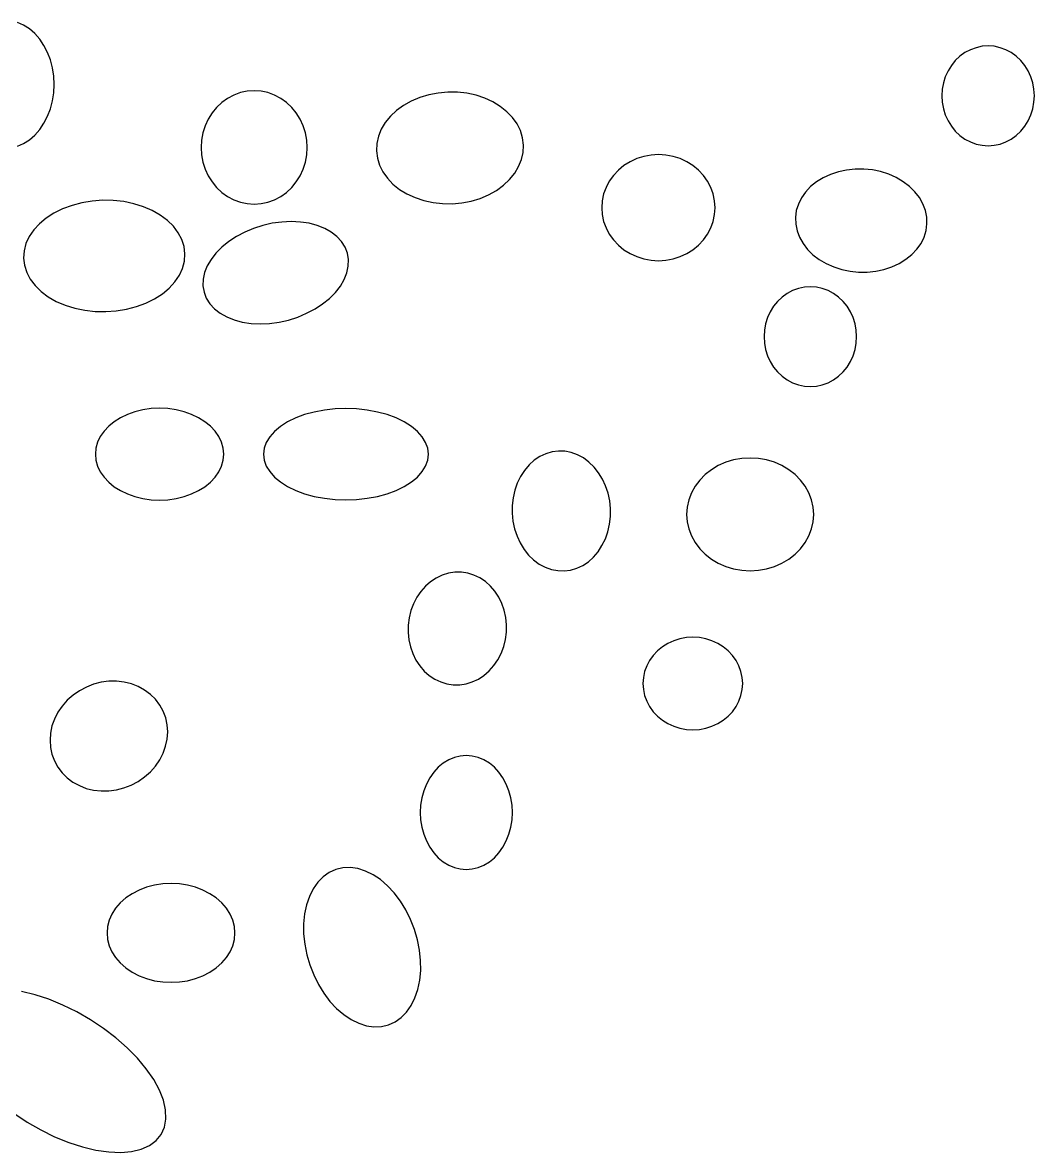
# Model space of a CAD drawing. Extents: x -1 to 217, y -22 to 302.
# Drawn here: x 166.98 to 178.19, y 33.92 to 46.44 of the extents above; entities that cross this region are included whole.
import ezdxf

# ---------------------------------------------------------------- set-up
doc = ezdxf.new("R2010")
doc.units = 0

msp = doc.modelspace()

# ---------------------------------------------------------------- linework, layer by layer
at = {"layer": 'ELLIPSES'}
for p, q in [((166.992, 46.406), (166.924, 46.436)), ((167.056, 46.365), (166.992, 46.406)), ((167.116, 46.314), (167.056, 46.365)), ((167.17, 46.253), (167.116, 46.314)), ((167.217, 46.183), (167.17, 46.253)), ((167.257, 46.106), (167.217, 46.183)), ((177.606, 46.173), (177.54, 46.158)), ((177.673, 46.177), (177.606, 46.173)), ((177.74, 46.173), (177.673, 46.177)), ((177.806, 46.158), (177.74, 46.173)), ((167.288, 46.023), (167.257, 46.106)), ((177.361, 46.063), (177.31, 46.015)), ((177.417, 46.103), (177.361, 46.063)), ((177.477, 46.135), (177.417, 46.103)), ((177.54, 46.158), (177.477, 46.135)), ((177.869, 46.135), (177.806, 46.158)), ((177.929, 46.103), (177.869, 46.135)), ((177.985, 46.063), (177.929, 46.103)), ((178.036, 46.015), (177.985, 46.063)), ((167.311, 45.935), (167.288, 46.023)), ((167.325, 45.844), (167.311, 45.935)), ((177.266, 45.961), (177.229, 45.901)), ((177.31, 46.015), (177.266, 45.961)), ((178.08, 45.961), (178.036, 46.015)), ((178.117, 45.901), (178.08, 45.961)), ((167.33, 45.752), (167.325, 45.844)), ((177.199, 45.836), (177.178, 45.768)), ((177.229, 45.901), (177.199, 45.836)), ((178.147, 45.836), (178.117, 45.901)), ((178.168, 45.768), (178.147, 45.836)), ((167.325, 45.659), (167.33, 45.752)), ((169.468, 45.676), (169.393, 45.66)), ((169.545, 45.681), (169.468, 45.676)), ((169.622, 45.676), (169.545, 45.681)), ((169.697, 45.66), (169.622, 45.676)), ((177.165, 45.697), (177.16, 45.625)), ((177.178, 45.768), (177.165, 45.697)), ((178.181, 45.697), (178.168, 45.768)), ((178.186, 45.625), (178.181, 45.697)), ((167.288, 45.481), (167.311, 45.568)), ((167.311, 45.568), (167.325, 45.659)), ((169.187, 45.551), (169.129, 45.497)), ((169.251, 45.597), (169.187, 45.551)), ((169.32, 45.633), (169.251, 45.597)), ((169.393, 45.66), (169.32, 45.633)), ((169.77, 45.633), (169.697, 45.66)), ((169.839, 45.597), (169.77, 45.633)), ((169.903, 45.551), (169.839, 45.597)), ((169.961, 45.497), (169.903, 45.551)), ((171.285, 45.567), (171.198, 45.519)), ((171.379, 45.607), (171.285, 45.567)), ((171.479, 45.637), (171.379, 45.607)), ((171.583, 45.656), (171.479, 45.637)), ((171.689, 45.666), (171.583, 45.656)), ((171.795, 45.665), (171.689, 45.666)), ((171.9, 45.653), (171.795, 45.665)), ((172.002, 45.631), (171.9, 45.653)), ((172.099, 45.599), (172.002, 45.631)), ((172.189, 45.558), (172.099, 45.599)), ((172.271, 45.507), (172.189, 45.558)), ((177.16, 45.625), (177.165, 45.553)), ((177.165, 45.553), (177.178, 45.482)), ((178.168, 45.482), (178.181, 45.553)), ((178.181, 45.553), (178.186, 45.625)), ((167.257, 45.398), (167.288, 45.481)), ((169.079, 45.435), (169.036, 45.367)), ((169.129, 45.497), (169.079, 45.435)), ((170.011, 45.435), (169.961, 45.497)), ((170.054, 45.367), (170.011, 45.435)), ((171.121, 45.462), (171.053, 45.399)), ((171.198, 45.519), (171.121, 45.462)), ((172.344, 45.449), (172.271, 45.507)), ((172.406, 45.385), (172.344, 45.449)), ((177.178, 45.482), (177.199, 45.413)), ((178.147, 45.413), (178.168, 45.482)), ((167.17, 45.251), (167.217, 45.321)), ((167.217, 45.321), (167.257, 45.398)), ((169.036, 45.367), (169.002, 45.293)), ((170.088, 45.293), (170.054, 45.367)), ((170.996, 45.329), (170.952, 45.255)), ((171.053, 45.399), (170.996, 45.329)), ((172.456, 45.314), (172.406, 45.385)), ((172.493, 45.239), (172.456, 45.314)), ((177.199, 45.413), (177.229, 45.349)), ((177.229, 45.349), (177.266, 45.288)), ((178.08, 45.288), (178.117, 45.349)), ((178.117, 45.349), (178.147, 45.413)), ((167.056, 45.138), (167.116, 45.19)), ((167.116, 45.19), (167.17, 45.251)), ((168.977, 45.216), (168.962, 45.135)), ((169.002, 45.293), (168.977, 45.216)), ((170.113, 45.216), (170.088, 45.293)), ((170.128, 45.135), (170.113, 45.216)), ((170.921, 45.177), (170.903, 45.097)), ((170.952, 45.255), (170.921, 45.177)), ((172.517, 45.16), (172.493, 45.239)), ((177.266, 45.288), (177.31, 45.234)), ((177.31, 45.234), (177.361, 45.186)), ((177.361, 45.186), (177.417, 45.146)), ((177.929, 45.146), (177.985, 45.186)), ((177.985, 45.186), (178.036, 45.234)), ((178.036, 45.234), (178.08, 45.288)), ((166.924, 45.068), (166.992, 45.097)), ((166.992, 45.097), (167.056, 45.138)), ((168.962, 45.135), (168.957, 45.053)), ((168.957, 45.053), (168.962, 44.971)), ((170.133, 45.053), (170.128, 45.135)), ((170.128, 44.971), (170.133, 45.053)), ((170.903, 45.097), (170.899, 45.016)), ((172.527, 45.08), (172.517, 45.16)), ((172.523, 44.999), (172.527, 45.08)), ((177.417, 45.146), (177.477, 45.114)), ((177.477, 45.114), (177.54, 45.091)), ((177.54, 45.091), (177.606, 45.077)), ((177.606, 45.077), (177.673, 45.072)), ((177.673, 45.072), (177.74, 45.077)), ((177.74, 45.077), (177.806, 45.091)), ((177.806, 45.091), (177.869, 45.114)), ((177.869, 45.114), (177.929, 45.146)), ((168.962, 44.971), (168.977, 44.891)), ((170.113, 44.891), (170.128, 44.971)), ((170.899, 45.016), (170.909, 44.936)), ((170.909, 44.936), (170.933, 44.857)), ((172.505, 44.919), (172.523, 44.999)), ((173.782, 44.929), (173.708, 44.895)), ((173.859, 44.954), (173.782, 44.929)), ((173.94, 44.969), (173.859, 44.954)), ((174.022, 44.974), (173.94, 44.969)), ((174.104, 44.969), (174.022, 44.974)), ((174.184, 44.954), (174.104, 44.969)), ((174.262, 44.929), (174.184, 44.954)), ((174.336, 44.895), (174.262, 44.929)), ((168.977, 44.891), (169.002, 44.813)), ((169.002, 44.813), (169.036, 44.739)), ((170.054, 44.739), (170.088, 44.813)), ((170.088, 44.813), (170.113, 44.891)), ((170.933, 44.857), (170.97, 44.782)), ((172.43, 44.767), (172.474, 44.841)), ((172.474, 44.841), (172.505, 44.919)), ((173.578, 44.802), (173.524, 44.744)), ((173.64, 44.853), (173.578, 44.802)), ((173.708, 44.895), (173.64, 44.853)), ((174.404, 44.853), (174.336, 44.895)), ((174.466, 44.802), (174.404, 44.853)), ((174.52, 44.744), (174.466, 44.802)), ((176.106, 44.803), (176.015, 44.784)), ((176.201, 44.813), (176.106, 44.803)), ((176.296, 44.813), (176.201, 44.813)), ((176.391, 44.804), (176.296, 44.813)), ((176.483, 44.785), (176.391, 44.804)), ((169.036, 44.739), (169.079, 44.671)), ((169.079, 44.671), (169.129, 44.609)), ((169.961, 44.609), (170.011, 44.671)), ((170.011, 44.671), (170.054, 44.739)), ((170.97, 44.782), (171.02, 44.712)), ((171.02, 44.712), (171.082, 44.647)), ((172.305, 44.634), (172.373, 44.697)), ((172.373, 44.697), (172.43, 44.767)), ((173.478, 44.68), (173.442, 44.611)), ((173.524, 44.744), (173.478, 44.68)), ((174.565, 44.68), (174.52, 44.744)), ((174.602, 44.611), (174.565, 44.68)), ((175.773, 44.672), (175.707, 44.619)), ((175.847, 44.717), (175.773, 44.672)), ((175.928, 44.755), (175.847, 44.717)), ((176.015, 44.784), (175.928, 44.755)), ((176.572, 44.756), (176.483, 44.785)), ((176.656, 44.719), (176.572, 44.756)), ((176.733, 44.674), (176.656, 44.719)), ((176.803, 44.621), (176.733, 44.674)), ((169.129, 44.609), (169.187, 44.555)), ((169.187, 44.555), (169.251, 44.51)), ((169.839, 44.51), (169.903, 44.555)), ((169.903, 44.555), (169.961, 44.609)), ((171.082, 44.647), (171.155, 44.589)), ((171.155, 44.589), (171.237, 44.539)), ((172.141, 44.529), (172.228, 44.577)), ((172.228, 44.577), (172.305, 44.634)), ((173.442, 44.611), (173.415, 44.539)), ((174.628, 44.539), (174.602, 44.611)), ((175.651, 44.559), (175.606, 44.495)), ((175.707, 44.619), (175.651, 44.559)), ((176.863, 44.562), (176.803, 44.621)), ((176.913, 44.497), (176.863, 44.562)), ((167.638, 44.441), (167.528, 44.412)), ((167.752, 44.46), (167.638, 44.441)), ((167.869, 44.468), (167.752, 44.46)), ((167.985, 44.466), (167.869, 44.468)), ((168.1, 44.453), (167.985, 44.466)), ((168.212, 44.43), (168.1, 44.453)), ((168.318, 44.397), (168.212, 44.43)), ((169.251, 44.51), (169.32, 44.473)), ((169.32, 44.473), (169.393, 44.447)), ((169.393, 44.447), (169.468, 44.431)), ((169.468, 44.431), (169.545, 44.425)), ((169.545, 44.425), (169.622, 44.431)), ((169.622, 44.431), (169.697, 44.447)), ((169.697, 44.447), (169.77, 44.473)), ((169.77, 44.473), (169.839, 44.51)), ((171.237, 44.539), (171.327, 44.497)), ((171.327, 44.497), (171.424, 44.465)), ((171.424, 44.465), (171.526, 44.443)), ((171.526, 44.443), (171.631, 44.431)), ((171.631, 44.431), (171.737, 44.43)), ((171.737, 44.43), (171.843, 44.44)), ((171.843, 44.44), (171.947, 44.46)), ((171.947, 44.46), (172.047, 44.489)), ((172.047, 44.489), (172.141, 44.529)), ((173.399, 44.463), (173.394, 44.386)), ((173.415, 44.539), (173.399, 44.463)), ((174.644, 44.463), (174.628, 44.539)), ((174.65, 44.386), (174.644, 44.463)), ((175.572, 44.425), (175.549, 44.353)), ((175.606, 44.495), (175.572, 44.425)), ((176.951, 44.428), (176.913, 44.497)), ((176.978, 44.356), (176.951, 44.428)), ((167.328, 44.326), (167.241, 44.271)), ((167.424, 44.374), (167.328, 44.326)), ((167.528, 44.412), (167.424, 44.374)), ((168.416, 44.355), (168.318, 44.397)), ((168.505, 44.304), (168.416, 44.355)), ((168.584, 44.245), (168.505, 44.304)), ((173.394, 44.386), (173.399, 44.31)), ((173.399, 44.31), (173.415, 44.234)), ((174.628, 44.234), (174.644, 44.31)), ((174.644, 44.31), (174.65, 44.386)), ((175.549, 44.353), (175.539, 44.279)), ((176.993, 44.282), (176.978, 44.356)), ((167.166, 44.208), (167.103, 44.139)), ((167.241, 44.271), (167.166, 44.208)), ((168.651, 44.18), (168.584, 44.245)), ((168.704, 44.109), (168.651, 44.18)), ((169.641, 44.189), (169.538, 44.157)), ((169.746, 44.213), (169.641, 44.189)), ((169.851, 44.227), (169.746, 44.213)), ((169.955, 44.232), (169.851, 44.227)), ((170.057, 44.227), (169.955, 44.232)), ((170.153, 44.213), (170.057, 44.227)), ((170.244, 44.189), (170.153, 44.213)), ((170.326, 44.156), (170.244, 44.189)), ((173.415, 44.234), (173.442, 44.162)), ((174.602, 44.162), (174.628, 44.234)), ((175.539, 44.279), (175.542, 44.204)), ((175.542, 44.204), (175.557, 44.13)), ((176.986, 44.133), (176.996, 44.207)), ((176.996, 44.207), (176.993, 44.282)), ((167.053, 44.066), (167.017, 43.988)), ((167.103, 44.139), (167.053, 44.066)), ((168.744, 44.034), (168.704, 44.109)), ((169.348, 44.067), (169.263, 44.011)), ((169.44, 44.116), (169.348, 44.067)), ((169.538, 44.157), (169.44, 44.116)), ((170.399, 44.115), (170.326, 44.156)), ((170.462, 44.066), (170.399, 44.115)), ((170.513, 44.01), (170.462, 44.066)), ((173.442, 44.162), (173.478, 44.093)), ((173.478, 44.093), (173.524, 44.029)), ((174.52, 44.029), (174.565, 44.093)), ((174.565, 44.093), (174.602, 44.162)), ((175.557, 44.13), (175.584, 44.058)), ((175.584, 44.058), (175.623, 43.989)), ((176.93, 43.991), (176.964, 44.061)), ((176.964, 44.061), (176.986, 44.133)), ((167.017, 43.988), (166.997, 43.909)), ((168.769, 43.955), (168.744, 44.034)), ((168.778, 43.875), (168.769, 43.955)), ((169.187, 43.95), (169.122, 43.883)), ((169.263, 44.011), (169.187, 43.95)), ((170.551, 43.948), (170.513, 44.01)), ((170.577, 43.882), (170.551, 43.948)), ((173.524, 44.029), (173.578, 43.971)), ((173.578, 43.971), (173.64, 43.92)), ((173.64, 43.92), (173.708, 43.878)), ((174.336, 43.878), (174.404, 43.92)), ((174.404, 43.92), (174.466, 43.971)), ((174.466, 43.971), (174.52, 44.029)), ((175.623, 43.989), (175.673, 43.924)), ((175.673, 43.924), (175.733, 43.865)), ((176.828, 43.867), (176.884, 43.927)), ((176.884, 43.927), (176.93, 43.991)), ((166.997, 43.909), (166.991, 43.828)), ((166.991, 43.828), (167.001, 43.748)), ((168.773, 43.794), (168.778, 43.875)), ((169.067, 43.813), (169.025, 43.741)), ((169.122, 43.883), (169.067, 43.813)), ((170.589, 43.811), (170.577, 43.882)), ((170.587, 43.739), (170.589, 43.811)), ((173.708, 43.878), (173.782, 43.844)), ((173.782, 43.844), (173.859, 43.819)), ((173.859, 43.819), (173.94, 43.804)), ((173.94, 43.804), (174.022, 43.799)), ((174.022, 43.799), (174.104, 43.804)), ((174.104, 43.804), (174.184, 43.819)), ((174.184, 43.819), (174.262, 43.844)), ((174.262, 43.844), (174.336, 43.878)), ((175.733, 43.865), (175.802, 43.812)), ((175.802, 43.812), (175.879, 43.767)), ((176.689, 43.768), (176.763, 43.814)), ((176.763, 43.814), (176.828, 43.867)), ((167.001, 43.748), (167.026, 43.669)), ((168.717, 43.637), (168.752, 43.714)), ((168.752, 43.714), (168.773, 43.794)), ((169.025, 43.741), (168.996, 43.667)), ((170.571, 43.665), (170.587, 43.739)), ((175.879, 43.767), (175.963, 43.73)), ((175.963, 43.73), (176.052, 43.701)), ((176.052, 43.701), (176.145, 43.682)), ((176.145, 43.682), (176.239, 43.673)), ((176.239, 43.673), (176.335, 43.673)), ((176.335, 43.673), (176.429, 43.683)), ((176.429, 43.683), (176.52, 43.702)), ((176.52, 43.702), (176.607, 43.731)), ((176.607, 43.731), (176.689, 43.768)), ((167.026, 43.669), (167.065, 43.594)), ((167.065, 43.594), (167.119, 43.523)), ((168.604, 43.494), (168.667, 43.563)), ((168.667, 43.563), (168.717, 43.637)), ((168.98, 43.593), (168.978, 43.52)), ((168.996, 43.667), (168.98, 43.593)), ((170.5, 43.518), (170.542, 43.591)), ((170.542, 43.591), (170.571, 43.665)), ((167.119, 43.523), (167.185, 43.457)), ((167.185, 43.457), (167.264, 43.399)), ((168.442, 43.376), (168.528, 43.432)), ((168.528, 43.432), (168.604, 43.494)), ((168.978, 43.52), (168.99, 43.45)), ((168.99, 43.45), (169.015, 43.383)), ((170.379, 43.382), (170.445, 43.448)), ((170.445, 43.448), (170.5, 43.518)), ((175.448, 43.436), (175.392, 43.396)), ((175.508, 43.468), (175.448, 43.436)), ((175.572, 43.491), (175.508, 43.468)), ((175.638, 43.506), (175.572, 43.491)), ((175.704, 43.51), (175.638, 43.506)), ((175.771, 43.506), (175.704, 43.51)), ((175.837, 43.491), (175.771, 43.506)), ((175.901, 43.468), (175.837, 43.491)), ((175.961, 43.436), (175.901, 43.468)), ((176.017, 43.396), (175.961, 43.436)), ((167.264, 43.399), (167.353, 43.348)), ((167.353, 43.348), (167.452, 43.306)), ((167.452, 43.306), (167.558, 43.273)), ((168.242, 43.291), (168.346, 43.329)), ((168.346, 43.329), (168.442, 43.376)), ((169.015, 43.383), (169.054, 43.322)), ((169.054, 43.322), (169.105, 43.266)), ((170.219, 43.264), (170.303, 43.32)), ((170.303, 43.32), (170.379, 43.382)), ((175.342, 43.348), (175.298, 43.294)), ((175.392, 43.396), (175.342, 43.348)), ((176.067, 43.348), (176.017, 43.396)), ((176.111, 43.294), (176.067, 43.348)), ((167.558, 43.273), (167.669, 43.25)), ((167.669, 43.25), (167.784, 43.237)), ((167.784, 43.237), (167.901, 43.235)), ((167.901, 43.235), (168.017, 43.243)), ((168.017, 43.243), (168.132, 43.262)), ((168.132, 43.262), (168.242, 43.291)), ((169.105, 43.266), (169.168, 43.217)), ((169.168, 43.217), (169.241, 43.176)), ((169.241, 43.176), (169.323, 43.143)), ((169.926, 43.142), (170.028, 43.175)), ((170.028, 43.175), (170.126, 43.216)), ((170.126, 43.216), (170.219, 43.264)), ((175.231, 43.169), (175.209, 43.101)), ((175.261, 43.234), (175.231, 43.169)), ((175.298, 43.294), (175.261, 43.234)), ((176.148, 43.234), (176.111, 43.294)), ((176.178, 43.169), (176.148, 43.234)), ((176.2, 43.101), (176.178, 43.169)), ((169.323, 43.143), (169.413, 43.119)), ((169.413, 43.119), (169.51, 43.104)), ((169.51, 43.104), (169.611, 43.099)), ((169.611, 43.099), (169.716, 43.104)), ((169.716, 43.104), (169.821, 43.118)), ((169.821, 43.118), (169.926, 43.142)), ((175.209, 43.101), (175.196, 43.03)), ((176.213, 43.03), (176.2, 43.101)), ((175.196, 43.03), (175.192, 42.958)), ((175.192, 42.958), (175.196, 42.886)), ((176.217, 42.958), (176.213, 43.03)), ((176.213, 42.886), (176.217, 42.958)), ((175.196, 42.886), (175.209, 42.815)), ((175.209, 42.815), (175.231, 42.746)), ((176.178, 42.746), (176.2, 42.815)), ((176.2, 42.815), (176.213, 42.886)), ((175.231, 42.746), (175.261, 42.682)), ((175.261, 42.682), (175.298, 42.621)), ((176.111, 42.621), (176.148, 42.682)), ((176.148, 42.682), (176.178, 42.746)), ((175.298, 42.621), (175.342, 42.567)), ((175.342, 42.567), (175.392, 42.519)), ((176.017, 42.519), (176.067, 42.567)), ((176.067, 42.567), (176.111, 42.621)), ((175.392, 42.519), (175.448, 42.479)), ((175.448, 42.479), (175.508, 42.447)), ((175.508, 42.447), (175.572, 42.424)), ((175.572, 42.424), (175.638, 42.41)), ((175.771, 42.41), (175.837, 42.424)), ((175.837, 42.424), (175.901, 42.447)), ((175.901, 42.447), (175.961, 42.479)), ((175.961, 42.479), (176.017, 42.519)), ((175.638, 42.41), (175.704, 42.405)), ((175.704, 42.405), (175.771, 42.41)), ((168.065, 42.06), (167.995, 42.016)), ((168.142, 42.097), (168.065, 42.06)), ((168.225, 42.126), (168.142, 42.097)), ((168.313, 42.148), (168.225, 42.126)), ((168.405, 42.161), (168.313, 42.148)), ((168.497, 42.165), (168.405, 42.161)), ((168.59, 42.161), (168.497, 42.165)), ((168.681, 42.148), (168.59, 42.161)), ((168.769, 42.126), (168.681, 42.148)), ((168.852, 42.097), (168.769, 42.126)), ((168.93, 42.06), (168.852, 42.097)), ((169, 42.016), (168.93, 42.06)), ((170.005, 42.057), (169.915, 42.014)), ((170.104, 42.094), (170.005, 42.057)), ((170.211, 42.123), (170.104, 42.094)), ((170.325, 42.144), (170.211, 42.123)), ((170.442, 42.157), (170.325, 42.144)), ((170.561, 42.162), (170.442, 42.157)), ((170.68, 42.157), (170.561, 42.162)), ((170.797, 42.144), (170.68, 42.157)), ((170.911, 42.123), (170.797, 42.144)), ((171.018, 42.094), (170.911, 42.123)), ((171.117, 42.057), (171.018, 42.094)), ((171.207, 42.014), (171.117, 42.057)), ((167.934, 41.966), (167.882, 41.911)), ((167.995, 42.016), (167.934, 41.966)), ((169.061, 41.966), (169, 42.016)), ((169.112, 41.911), (169.061, 41.966)), ((169.836, 41.964), (169.77, 41.909)), ((169.915, 42.014), (169.836, 41.964)), ((171.286, 41.964), (171.207, 42.014)), ((171.352, 41.909), (171.286, 41.964)), ((167.841, 41.851), (167.811, 41.788)), ((167.882, 41.911), (167.841, 41.851)), ((169.154, 41.851), (169.112, 41.911)), ((169.183, 41.788), (169.154, 41.851)), ((169.717, 41.849), (169.679, 41.787)), ((169.77, 41.909), (169.717, 41.849)), ((171.405, 41.849), (171.352, 41.909)), ((171.443, 41.787), (171.405, 41.849)), ((167.793, 41.722), (167.787, 41.656)), ((167.811, 41.788), (167.793, 41.722)), ((169.202, 41.722), (169.183, 41.788)), ((169.208, 41.656), (169.202, 41.722)), ((169.655, 41.722), (169.647, 41.656)), ((169.679, 41.787), (169.655, 41.722)), ((171.467, 41.722), (171.443, 41.787)), ((171.475, 41.656), (171.467, 41.722)), ((172.844, 41.681), (172.775, 41.661)), ((172.915, 41.69), (172.844, 41.681)), ((172.986, 41.688), (172.915, 41.69)), ((173.057, 41.674), (172.986, 41.688)), ((173.126, 41.649), (173.057, 41.674)), ((167.787, 41.656), (167.793, 41.59)), ((167.793, 41.59), (167.811, 41.524)), ((169.183, 41.524), (169.202, 41.59)), ((169.202, 41.59), (169.208, 41.656)), ((169.647, 41.656), (169.655, 41.59)), ((169.655, 41.59), (169.679, 41.525)), ((171.443, 41.525), (171.467, 41.59)), ((171.467, 41.59), (171.475, 41.656)), ((172.647, 41.588), (172.59, 41.537)), ((172.709, 41.63), (172.647, 41.588)), ((172.775, 41.661), (172.709, 41.63)), ((173.191, 41.614), (173.126, 41.649)), ((173.253, 41.569), (173.191, 41.614)), ((173.309, 41.514), (173.253, 41.569)), ((174.768, 41.566), (174.685, 41.53)), ((174.855, 41.592), (174.768, 41.566)), ((174.946, 41.608), (174.855, 41.592)), ((175.038, 41.613), (174.946, 41.608)), ((175.13, 41.608), (175.038, 41.613)), ((175.22, 41.592), (175.13, 41.608)), ((175.307, 41.566), (175.22, 41.592)), ((175.39, 41.53), (175.307, 41.566)), ((167.811, 41.524), (167.841, 41.461)), ((167.841, 41.461), (167.882, 41.401)), ((169.112, 41.401), (169.154, 41.461)), ((169.154, 41.461), (169.183, 41.524)), ((169.679, 41.525), (169.717, 41.463)), ((169.717, 41.463), (169.77, 41.403)), ((171.352, 41.403), (171.405, 41.463)), ((171.405, 41.463), (171.443, 41.525)), ((172.539, 41.477), (172.495, 41.41)), ((172.59, 41.537), (172.539, 41.477)), ((173.359, 41.451), (173.309, 41.514)), ((173.402, 41.381), (173.359, 41.451)), ((174.54, 41.43), (174.479, 41.369)), ((174.609, 41.484), (174.54, 41.43)), ((174.685, 41.53), (174.609, 41.484)), ((175.467, 41.484), (175.39, 41.53)), ((175.536, 41.43), (175.467, 41.484)), ((175.597, 41.369), (175.536, 41.43)), ((167.882, 41.401), (167.934, 41.346)), ((167.934, 41.346), (167.995, 41.296)), ((167.995, 41.296), (168.065, 41.252)), ((168.93, 41.252), (169, 41.296)), ((169, 41.296), (169.061, 41.346)), ((169.061, 41.346), (169.112, 41.401)), ((169.77, 41.403), (169.836, 41.348)), ((169.836, 41.348), (169.915, 41.298)), ((169.915, 41.298), (170.005, 41.255)), ((171.117, 41.255), (171.207, 41.298)), ((171.207, 41.298), (171.286, 41.348)), ((171.286, 41.348), (171.352, 41.403)), ((172.459, 41.336), (172.431, 41.257)), ((172.495, 41.41), (172.459, 41.336)), ((173.437, 41.304), (173.402, 41.381)), ((173.464, 41.223), (173.437, 41.304)), ((174.428, 41.301), (174.387, 41.228)), ((174.479, 41.369), (174.428, 41.301)), ((175.648, 41.301), (175.597, 41.369)), ((175.689, 41.228), (175.648, 41.301)), ((168.065, 41.252), (168.142, 41.215)), ((168.142, 41.215), (168.225, 41.186)), ((168.225, 41.186), (168.313, 41.164)), ((168.681, 41.164), (168.769, 41.186)), ((168.769, 41.186), (168.852, 41.215)), ((168.852, 41.215), (168.93, 41.252)), ((170.005, 41.255), (170.104, 41.218)), ((170.104, 41.218), (170.211, 41.189)), ((170.211, 41.189), (170.325, 41.168)), ((170.325, 41.168), (170.442, 41.155)), ((170.68, 41.155), (170.797, 41.168)), ((170.797, 41.168), (170.911, 41.189)), ((170.911, 41.189), (171.018, 41.218)), ((171.018, 41.218), (171.117, 41.255)), ((172.412, 41.173), (172.403, 41.088)), ((172.431, 41.257), (172.412, 41.173)), ((173.482, 41.139), (173.464, 41.223)), ((174.387, 41.228), (174.357, 41.151)), ((175.718, 41.151), (175.689, 41.228)), ((168.313, 41.164), (168.405, 41.151)), ((168.405, 41.151), (168.497, 41.147)), ((168.497, 41.147), (168.59, 41.151)), ((168.59, 41.151), (168.681, 41.164)), ((170.442, 41.155), (170.561, 41.15)), ((170.561, 41.15), (170.68, 41.155)), ((172.403, 41.088), (172.402, 41.001)), ((173.491, 41.053), (173.482, 41.139)), ((173.49, 40.966), (173.491, 41.053)), ((174.339, 41.071), (174.333, 40.989)), ((174.357, 41.151), (174.339, 41.071)), ((175.736, 41.071), (175.718, 41.151)), ((175.742, 40.989), (175.736, 41.071)), ((172.402, 41.001), (172.411, 40.915)), ((173.48, 40.88), (173.49, 40.966)), ((174.333, 40.989), (174.339, 40.908)), ((175.736, 40.908), (175.742, 40.989)), ((172.411, 40.915), (172.429, 40.83)), ((172.429, 40.83), (172.456, 40.749)), ((173.434, 40.717), (173.461, 40.797)), ((173.461, 40.797), (173.48, 40.88)), ((174.339, 40.908), (174.357, 40.828)), ((174.357, 40.828), (174.387, 40.75)), ((175.689, 40.75), (175.718, 40.828)), ((175.718, 40.828), (175.736, 40.908)), ((172.456, 40.749), (172.491, 40.673)), ((172.491, 40.673), (172.534, 40.602)), ((173.397, 40.643), (173.434, 40.717)), ((174.387, 40.75), (174.428, 40.677)), ((174.428, 40.677), (174.479, 40.609)), ((175.597, 40.609), (175.648, 40.677)), ((175.648, 40.677), (175.689, 40.75)), ((172.534, 40.602), (172.584, 40.539)), ((173.303, 40.516), (173.354, 40.576)), ((173.354, 40.576), (173.397, 40.643)), ((174.479, 40.609), (174.54, 40.548)), ((174.54, 40.548), (174.609, 40.494)), ((175.467, 40.494), (175.536, 40.548)), ((175.536, 40.548), (175.597, 40.609)), ((172.584, 40.539), (172.64, 40.485)), ((172.64, 40.485), (172.702, 40.439)), ((172.702, 40.439), (172.767, 40.404)), ((173.118, 40.393), (173.184, 40.424)), ((173.184, 40.424), (173.246, 40.465)), ((173.246, 40.465), (173.303, 40.516)), ((174.609, 40.494), (174.685, 40.449)), ((174.685, 40.449), (174.768, 40.413)), ((175.307, 40.413), (175.39, 40.449)), ((175.39, 40.449), (175.467, 40.494)), ((171.628, 40.316), (171.562, 40.284)), ((171.697, 40.337), (171.628, 40.316)), ((171.768, 40.348), (171.697, 40.337)), ((171.84, 40.348), (171.768, 40.348)), ((171.91, 40.338), (171.84, 40.348)), ((171.979, 40.317), (171.91, 40.338)), ((172.045, 40.286), (171.979, 40.317)), ((172.767, 40.404), (172.836, 40.379)), ((172.836, 40.379), (172.907, 40.366)), ((172.907, 40.366), (172.978, 40.363)), ((172.978, 40.363), (173.049, 40.372)), ((173.049, 40.372), (173.118, 40.393)), ((174.768, 40.413), (174.855, 40.387)), ((174.855, 40.387), (174.946, 40.371)), ((174.946, 40.371), (175.038, 40.365)), ((175.038, 40.365), (175.13, 40.371)), ((175.13, 40.371), (175.22, 40.387)), ((175.22, 40.387), (175.307, 40.413)), ((171.442, 40.193), (171.391, 40.135)), ((171.499, 40.243), (171.442, 40.193)), ((171.562, 40.284), (171.499, 40.243)), ((172.106, 40.245), (172.045, 40.286)), ((172.162, 40.196), (172.106, 40.245)), ((172.211, 40.138), (172.162, 40.196)), ((171.346, 40.071), (171.309, 40)), ((171.391, 40.135), (171.346, 40.071)), ((172.254, 40.073), (172.211, 40.138)), ((172.289, 40.003), (172.254, 40.073)), ((171.281, 39.924), (171.261, 39.845)), ((171.309, 40), (171.281, 39.924)), ((172.315, 39.927), (172.289, 40.003)), ((172.332, 39.848), (172.315, 39.927)), ((171.261, 39.845), (171.251, 39.764)), ((172.34, 39.767), (172.332, 39.848)), ((171.251, 39.764), (171.25, 39.682)), ((171.25, 39.682), (171.258, 39.601)), ((172.328, 39.604), (172.339, 39.685)), ((172.339, 39.685), (172.34, 39.767)), ((171.258, 39.601), (171.275, 39.522)), ((172.309, 39.525), (172.328, 39.604)), ((174.127, 39.56), (174.066, 39.523)), ((174.191, 39.59), (174.127, 39.56)), ((174.26, 39.611), (174.191, 39.59)), ((174.331, 39.624), (174.26, 39.611)), ((174.403, 39.629), (174.331, 39.624)), ((174.475, 39.624), (174.403, 39.629)), ((174.546, 39.611), (174.475, 39.624)), ((174.614, 39.59), (174.546, 39.611)), ((174.679, 39.56), (174.614, 39.59)), ((174.739, 39.523), (174.679, 39.56)), ((171.275, 39.522), (171.301, 39.447)), ((171.301, 39.447), (171.336, 39.376)), ((172.244, 39.379), (172.28, 39.45)), ((172.28, 39.45), (172.309, 39.525)), ((173.964, 39.428), (173.924, 39.372)), ((174.012, 39.479), (173.964, 39.428)), ((174.066, 39.523), (174.012, 39.479)), ((174.793, 39.479), (174.739, 39.523)), ((174.841, 39.428), (174.793, 39.479)), ((174.881, 39.372), (174.841, 39.428)), ((171.336, 39.376), (171.378, 39.312)), ((171.378, 39.312), (171.428, 39.254)), ((172.148, 39.256), (172.199, 39.314)), ((172.199, 39.314), (172.244, 39.379)), ((173.892, 39.312), (173.869, 39.249)), ((173.924, 39.372), (173.892, 39.312)), ((174.913, 39.312), (174.881, 39.372)), ((174.936, 39.249), (174.913, 39.312)), ((171.428, 39.254), (171.484, 39.204)), ((171.484, 39.204), (171.545, 39.164)), ((171.961, 39.134), (172.028, 39.165)), ((172.028, 39.165), (172.09, 39.206)), ((172.09, 39.206), (172.148, 39.256)), ((173.855, 39.183), (173.85, 39.116)), ((173.869, 39.249), (173.855, 39.183)), ((174.951, 39.183), (174.936, 39.249)), ((174.955, 39.116), (174.951, 39.183)), ((167.687, 39.077), (167.61, 39.036)), ((167.767, 39.108), (167.687, 39.077)), ((167.851, 39.13), (167.767, 39.108)), ((167.936, 39.141), (167.851, 39.13)), ((168.021, 39.142), (167.936, 39.141)), ((168.105, 39.132), (168.021, 39.142)), ((168.185, 39.113), (168.105, 39.132)), ((168.262, 39.083), (168.185, 39.113)), ((168.332, 39.044), (168.262, 39.083)), ((168.396, 38.996), (168.332, 39.044)), ((171.545, 39.164), (171.611, 39.133)), ((171.611, 39.133), (171.679, 39.112)), ((171.679, 39.112), (171.75, 39.101)), ((171.75, 39.101), (171.821, 39.101)), ((171.821, 39.101), (171.892, 39.112)), ((171.892, 39.112), (171.961, 39.134)), ((173.85, 39.116), (173.855, 39.049)), ((173.855, 39.049), (173.869, 38.983)), ((174.936, 38.983), (174.951, 39.049)), ((174.951, 39.049), (174.955, 39.116)), ((167.475, 38.93), (167.419, 38.866)), ((167.539, 38.987), (167.475, 38.93)), ((167.61, 39.036), (167.539, 38.987)), ((168.452, 38.941), (168.396, 38.996)), ((168.5, 38.878), (168.452, 38.941)), ((173.869, 38.983), (173.892, 38.92)), ((173.892, 38.92), (173.924, 38.86)), ((174.881, 38.86), (174.913, 38.92)), ((174.913, 38.92), (174.936, 38.983)), ((167.371, 38.797), (167.334, 38.723)), ((167.419, 38.866), (167.371, 38.797)), ((168.537, 38.81), (168.5, 38.878)), ((168.565, 38.736), (168.537, 38.81)), ((173.924, 38.86), (173.964, 38.804)), ((173.964, 38.804), (174.012, 38.753)), ((174.793, 38.753), (174.841, 38.804)), ((174.841, 38.804), (174.881, 38.86)), ((167.334, 38.723), (167.306, 38.646)), ((168.581, 38.66), (168.565, 38.736)), ((174.012, 38.753), (174.066, 38.709)), ((174.066, 38.709), (174.127, 38.672)), ((174.127, 38.672), (174.191, 38.642)), ((174.614, 38.642), (174.679, 38.672)), ((174.679, 38.672), (174.739, 38.709)), ((174.739, 38.709), (174.793, 38.753)), ((167.289, 38.567), (167.284, 38.487)), ((167.306, 38.646), (167.289, 38.567)), ((168.587, 38.581), (168.581, 38.66)), ((168.581, 38.501), (168.587, 38.581)), ((174.191, 38.642), (174.26, 38.621)), ((174.26, 38.621), (174.331, 38.608)), ((174.331, 38.608), (174.403, 38.603)), ((174.403, 38.603), (174.475, 38.608)), ((174.475, 38.608), (174.546, 38.621)), ((174.546, 38.621), (174.614, 38.642)), ((167.284, 38.487), (167.289, 38.408)), ((168.537, 38.345), (168.564, 38.422)), ((168.564, 38.422), (168.581, 38.501)), ((167.289, 38.408), (167.306, 38.332)), ((167.306, 38.332), (167.333, 38.258)), ((168.499, 38.271), (168.537, 38.345)), ((171.762, 38.297), (171.699, 38.27)), ((171.828, 38.313), (171.762, 38.297)), ((171.894, 38.318), (171.828, 38.313)), ((171.961, 38.313), (171.894, 38.318)), ((172.027, 38.297), (171.961, 38.313)), ((172.09, 38.27), (172.027, 38.297)), ((167.333, 38.258), (167.371, 38.19)), ((167.371, 38.19), (167.418, 38.127)), ((168.395, 38.138), (168.451, 38.201)), ((168.451, 38.201), (168.499, 38.271)), ((171.584, 38.188), (171.533, 38.133)), ((171.639, 38.234), (171.584, 38.188)), ((171.699, 38.27), (171.639, 38.234)), ((172.15, 38.234), (172.09, 38.27)), ((172.205, 38.188), (172.15, 38.234)), ((172.256, 38.133), (172.205, 38.188)), ((167.418, 38.127), (167.474, 38.072)), ((167.474, 38.072), (167.538, 38.024)), ((168.26, 38.032), (168.331, 38.081)), ((168.331, 38.081), (168.395, 38.138)), ((171.489, 38.071), (171.452, 38.003)), ((171.533, 38.133), (171.489, 38.071)), ((172.3, 38.071), (172.256, 38.133)), ((172.337, 38.003), (172.3, 38.071)), ((167.538, 38.024), (167.609, 37.985)), ((167.609, 37.985), (167.685, 37.955)), ((167.685, 37.955), (167.766, 37.935)), ((167.766, 37.935), (167.849, 37.926)), ((167.849, 37.926), (167.934, 37.927)), ((167.934, 37.927), (168.019, 37.938)), ((168.019, 37.938), (168.103, 37.96)), ((168.103, 37.96), (168.184, 37.991)), ((168.184, 37.991), (168.26, 38.032)), ((171.423, 37.929), (171.401, 37.851)), ((171.452, 38.003), (171.423, 37.929)), ((172.366, 37.929), (172.337, 38.003)), ((172.388, 37.851), (172.366, 37.929)), ((171.401, 37.851), (171.388, 37.77)), ((172.401, 37.77), (172.388, 37.851)), ((171.388, 37.77), (171.384, 37.687)), ((171.384, 37.687), (171.388, 37.605)), ((172.405, 37.687), (172.401, 37.77)), ((172.401, 37.605), (172.405, 37.687)), ((171.388, 37.605), (171.401, 37.524)), ((172.388, 37.524), (172.401, 37.605)), ((171.401, 37.524), (171.423, 37.446)), ((171.423, 37.446), (171.452, 37.372)), ((172.337, 37.372), (172.366, 37.446)), ((172.366, 37.446), (172.388, 37.524)), ((171.452, 37.372), (171.489, 37.303)), ((171.489, 37.303), (171.533, 37.241)), ((172.256, 37.241), (172.3, 37.303)), ((172.3, 37.303), (172.337, 37.372)), ((171.533, 37.241), (171.584, 37.187)), ((171.584, 37.187), (171.639, 37.141)), ((172.15, 37.141), (172.205, 37.187)), ((172.205, 37.187), (172.256, 37.241)), ((170.449, 37.056), (170.375, 37.023)), ((170.527, 37.075), (170.449, 37.056)), ((170.609, 37.078), (170.527, 37.075)), ((170.693, 37.066), (170.609, 37.078)), ((170.778, 37.039), (170.693, 37.066)), ((170.862, 36.998), (170.778, 37.039)), ((171.639, 37.141), (171.699, 37.104)), ((171.699, 37.104), (171.762, 37.078)), ((171.762, 37.078), (171.828, 37.062)), ((171.828, 37.062), (171.894, 37.056)), ((171.894, 37.056), (171.961, 37.062)), ((171.961, 37.062), (172.027, 37.078)), ((172.027, 37.078), (172.09, 37.104)), ((172.09, 37.104), (172.15, 37.141)), ((170.249, 36.916), (170.198, 36.843)), ((170.308, 36.976), (170.249, 36.916)), ((170.375, 37.023), (170.308, 36.976)), ((170.944, 36.944), (170.862, 36.998)), ((171.023, 36.876), (170.944, 36.944)), ((168.193, 36.788), (168.123, 36.741)), ((168.27, 36.828), (168.193, 36.788)), ((168.353, 36.859), (168.27, 36.828)), ((168.441, 36.882), (168.353, 36.859)), ((168.532, 36.896), (168.441, 36.882)), ((168.624, 36.901), (168.532, 36.896)), ((168.717, 36.896), (168.624, 36.901)), ((168.808, 36.882), (168.717, 36.896)), ((168.895, 36.859), (168.808, 36.882)), ((168.978, 36.828), (168.895, 36.859)), ((169.055, 36.788), (168.978, 36.828)), ((169.125, 36.741), (169.055, 36.788)), ((170.198, 36.843), (170.156, 36.759)), ((171.097, 36.797), (171.023, 36.876)), ((171.164, 36.707), (171.097, 36.797)), ((168.062, 36.687), (168.011, 36.627)), ((168.123, 36.741), (168.062, 36.687)), ((169.186, 36.687), (169.125, 36.741)), ((169.238, 36.627), (169.186, 36.687)), ((170.124, 36.665), (170.103, 36.564)), ((170.156, 36.759), (170.124, 36.665)), ((171.225, 36.609), (171.164, 36.707)), ((167.97, 36.563), (167.94, 36.495)), ((168.011, 36.627), (167.97, 36.563)), ((169.279, 36.563), (169.238, 36.627)), ((169.308, 36.495), (169.279, 36.563)), ((170.103, 36.564), (170.092, 36.456)), ((171.277, 36.504), (171.225, 36.609)), ((167.922, 36.425), (167.916, 36.354)), ((167.94, 36.495), (167.922, 36.425)), ((169.326, 36.425), (169.308, 36.495)), ((169.332, 36.354), (169.326, 36.425)), ((170.092, 36.456), (170.093, 36.344)), ((171.32, 36.393), (171.277, 36.504)), ((167.916, 36.354), (167.922, 36.282)), ((169.326, 36.282), (169.332, 36.354)), ((170.093, 36.344), (170.105, 36.229)), ((171.353, 36.279), (171.32, 36.393)), ((167.922, 36.282), (167.94, 36.212)), ((167.94, 36.212), (167.97, 36.144)), ((169.279, 36.144), (169.308, 36.212)), ((169.308, 36.212), (169.326, 36.282)), ((170.105, 36.229), (170.128, 36.113)), ((171.376, 36.164), (171.353, 36.279)), ((171.388, 36.049), (171.376, 36.164)), ((167.97, 36.144), (168.011, 36.08)), ((168.011, 36.08), (168.062, 36.021)), ((169.186, 36.021), (169.238, 36.08)), ((169.238, 36.08), (169.279, 36.144)), ((170.128, 36.113), (170.161, 35.999)), ((171.389, 35.937), (171.388, 36.049)), ((168.062, 36.021), (168.123, 35.967)), ((168.123, 35.967), (168.193, 35.92)), ((168.193, 35.92), (168.27, 35.88)), ((168.978, 35.88), (169.055, 35.92)), ((169.055, 35.92), (169.125, 35.967)), ((169.125, 35.967), (169.186, 36.021)), ((170.161, 35.999), (170.204, 35.889)), ((171.378, 35.829), (171.389, 35.937)), ((168.27, 35.88), (168.353, 35.848)), ((168.353, 35.848), (168.441, 35.825)), ((168.441, 35.825), (168.532, 35.811)), ((168.532, 35.811), (168.624, 35.807)), ((168.624, 35.807), (168.717, 35.811)), ((168.717, 35.811), (168.808, 35.825)), ((168.808, 35.825), (168.895, 35.848)), ((168.895, 35.848), (168.978, 35.88)), ((170.204, 35.889), (170.256, 35.784)), ((171.357, 35.727), (171.378, 35.829)), ((167.119, 35.668), (166.97, 35.704)), ((167.272, 35.619), (167.119, 35.668)), ((170.256, 35.784), (170.316, 35.685)), ((170.316, 35.685), (170.384, 35.596)), ((171.325, 35.634), (171.357, 35.727)), ((167.427, 35.555), (167.272, 35.619)), ((167.582, 35.48), (167.427, 35.555)), ((170.384, 35.596), (170.458, 35.517)), ((171.232, 35.477), (171.283, 35.55)), ((171.283, 35.55), (171.325, 35.634)), ((167.733, 35.393), (167.582, 35.48)), ((170.458, 35.517), (170.537, 35.449)), ((170.537, 35.449), (170.619, 35.394)), ((171.105, 35.369), (171.172, 35.416)), ((171.172, 35.416), (171.232, 35.477)), ((167.878, 35.296), (167.733, 35.393)), ((168.014, 35.191), (167.878, 35.296)), ((170.619, 35.394), (170.703, 35.353)), ((170.703, 35.353), (170.788, 35.326)), ((170.788, 35.326), (170.872, 35.315)), ((170.872, 35.315), (170.954, 35.318)), ((170.954, 35.318), (171.032, 35.336)), ((171.032, 35.336), (171.105, 35.369)), ((168.14, 35.08), (168.014, 35.191)), ((168.253, 34.965), (168.14, 35.08)), ((168.35, 34.847), (168.253, 34.965)), ((168.432, 34.729), (168.35, 34.847)), ((168.495, 34.613), (168.432, 34.729)), ((168.539, 34.5), (168.495, 34.613)), ((168.563, 34.393), (168.539, 34.5)), ((166.885, 34.356), (167.03, 34.259)), ((168.551, 34.203), (168.568, 34.293)), ((168.568, 34.293), (168.563, 34.393)), ((167.03, 34.259), (167.181, 34.172)), ((167.181, 34.172), (167.335, 34.097)), ((168.515, 34.123), (168.551, 34.203)), ((167.335, 34.097), (167.491, 34.033)), ((168.386, 34), (168.46, 34.055)), ((168.46, 34.055), (168.515, 34.123)), ((167.491, 34.033), (167.644, 33.984)), ((167.644, 33.984), (167.793, 33.948)), ((167.793, 33.948), (167.935, 33.928)), ((167.935, 33.928), (168.067, 33.923)), ((168.067, 33.923), (168.188, 33.934)), ((168.188, 33.934), (168.295, 33.959)), ((168.295, 33.959), (168.386, 34))]:
    msp.add_line(p, q, dxfattribs=at)

doc.saveas('drawing.dxf')
